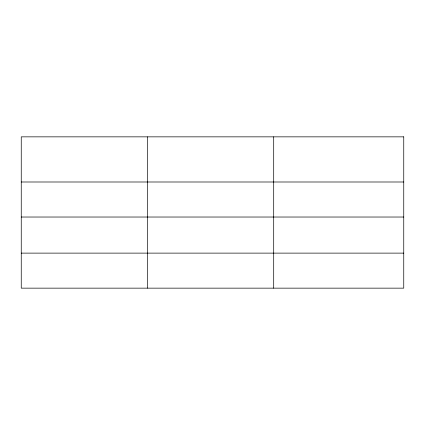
<?xml version="1.0" encoding="UTF-8"?>
<svg xmlns="http://www.w3.org/2000/svg" width="425" height="425" viewBox="0 0 425 425"><rect width="100%" height="100%" fill="white"/><g stroke="black" fill="none" stroke-linecap="round" stroke-linejoin="round"><path stroke-width="0.64" d="M21.25 181.996L403.75 181.996M21.25 217.026L403.75 217.026M21.25 253.119L403.75 253.119M273.7 136.85L273.7 288.15M147.475 136.85L147.475 288.15M403.75 136.85L21.25 136.85L21.25 288.15L403.75 288.15L403.75 136.85"/></g></svg>
